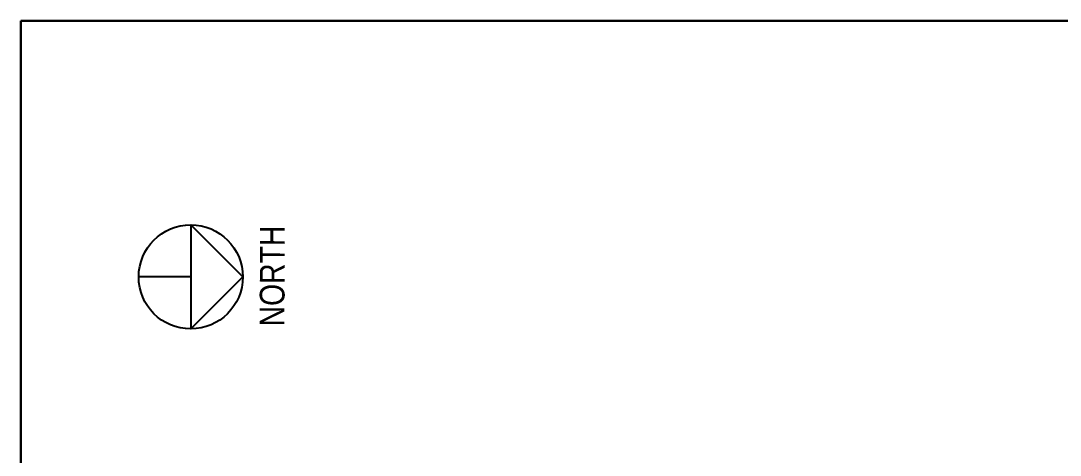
# Model space of a CAD drawing. Header units: metres. Extents: x 8 to 298, y 7 to 251.
# Drawn here: x 236.03 to 263.53, y 202.9 to 214.4 of the extents above; entities that cross this region are included whole.
import ezdxf

# ---------------------------------------------------------------- set-up
doc = ezdxf.new("R2010")
doc.units = ezdxf.units.M
doc.header["$MEASUREMENT"] = 0
doc.layers.add('A-TEXTOS', color=2, linetype='Continuous')
doc.layers.add('NUEVO DIBUJO', color=2, linetype='Continuous')
doc.styles.get("Standard").update_dxf_attribs({"font": 'arial.ttf'})

msp = doc.modelspace()

# ---------------------------------------------------------------- linework, layer by layer
at = {"color": 0}
for p, q in [((297.1557088, 214.4002363), (236.0258756, 214.4002363)), ((236.0258756, 214.4002363), (297.8544523, 214.4002363)), ((236.0258756, 214.4002363), (236.0258756, 171.3259821)), ((297.8544523, 214.4002363), (236.0258756, 214.4002363)), ((240.5207669, 208.9981782), (240.5272351, 206.2410227)), ((240.5207669, 208.9981782), (241.8993446, 207.6196004)), ((239.1486273, 207.6196004), (239.1486273, 207.6196004)), ((240.5272351, 206.2410227), (241.8993446, 207.6196004)), ((241.9058128, 207.6196004), (241.9058128, 207.6196004))]:
    msp.add_line(p, q, dxfattribs=at)
at = {"color": 2, "linetype": 'ByBlock'}
for points in [[(240.5207669, 208.9981782), (240.523986, 206.2410189), (241.8993446, 207.6196004), (240.5207669, 208.9981634)], [(240.5207669, 207.6196004), (239.1454044, 207.6196004)]]:
    msp.add_lwpolyline(points, dxfattribs=at)
msp.add_circle((240.523986, 207.6196004), 1.3785816, dxfattribs=at)
at = {"layer": 'NUEVO DIBUJO', "color": 2}
msp.add_lwpolyline([(236.0258756, 214.4002363), (297.8544523, 214.4002363), (297.8544523, 171.3259821), (236.0258756, 171.3259821)], close=True, dxfattribs=at)

# ---------------------------------------------------------------- texts
at = {"layer": 'A-TEXTOS', "insert": (242.3464912, 206.3101967), "char_height": 0.654833408, "attachment_point": 1, "rotation": 89.79899697}
msp.add_mtext_dynamic_manual_height_columns('{\\fArial Narrow|b0|i0|c0|p34;NORTH}', width=2.450617756, gutter_width=3.274167, heights=[0], dxfattribs=at)

doc.saveas('drawing.dxf')
